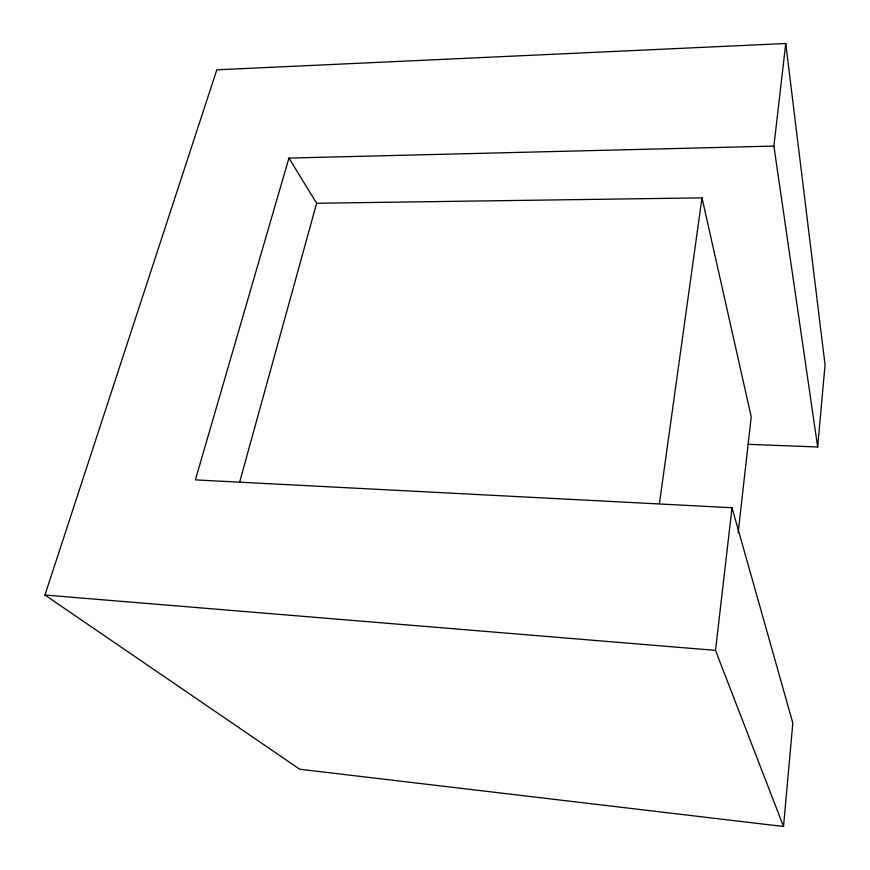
<?xml version="1.0" encoding="UTF-8"?>
<svg xmlns="http://www.w3.org/2000/svg" width="870" height="870" viewBox="0 0 870 870"><rect width="100%" height="100%" fill="white"/><g stroke="black" fill="none" stroke-linecap="round" stroke-linejoin="round"><path stroke-width="1.3" d="M783.511 826.5L792.82 723.046L732.029 507.743L195.38 479.881L288.927 158.079L773.887 146.084L785.762 43.5L216.815 69.817L44.946 595.036L299.737 769.232L783.511 826.5L715.51 650.379L732.029 507.743M748.015 444.309L817.669 446.984L825.054 364.856L785.762 43.5M738.151 532.788L751.234 416.806L701.992 197.86L316.647 203.265L288.927 158.079M659.416 503.632L701.992 197.86M239.718 481.839L316.647 203.265M44.946 595.036L715.51 650.379M773.887 146.084L817.669 446.984"/></g></svg>
